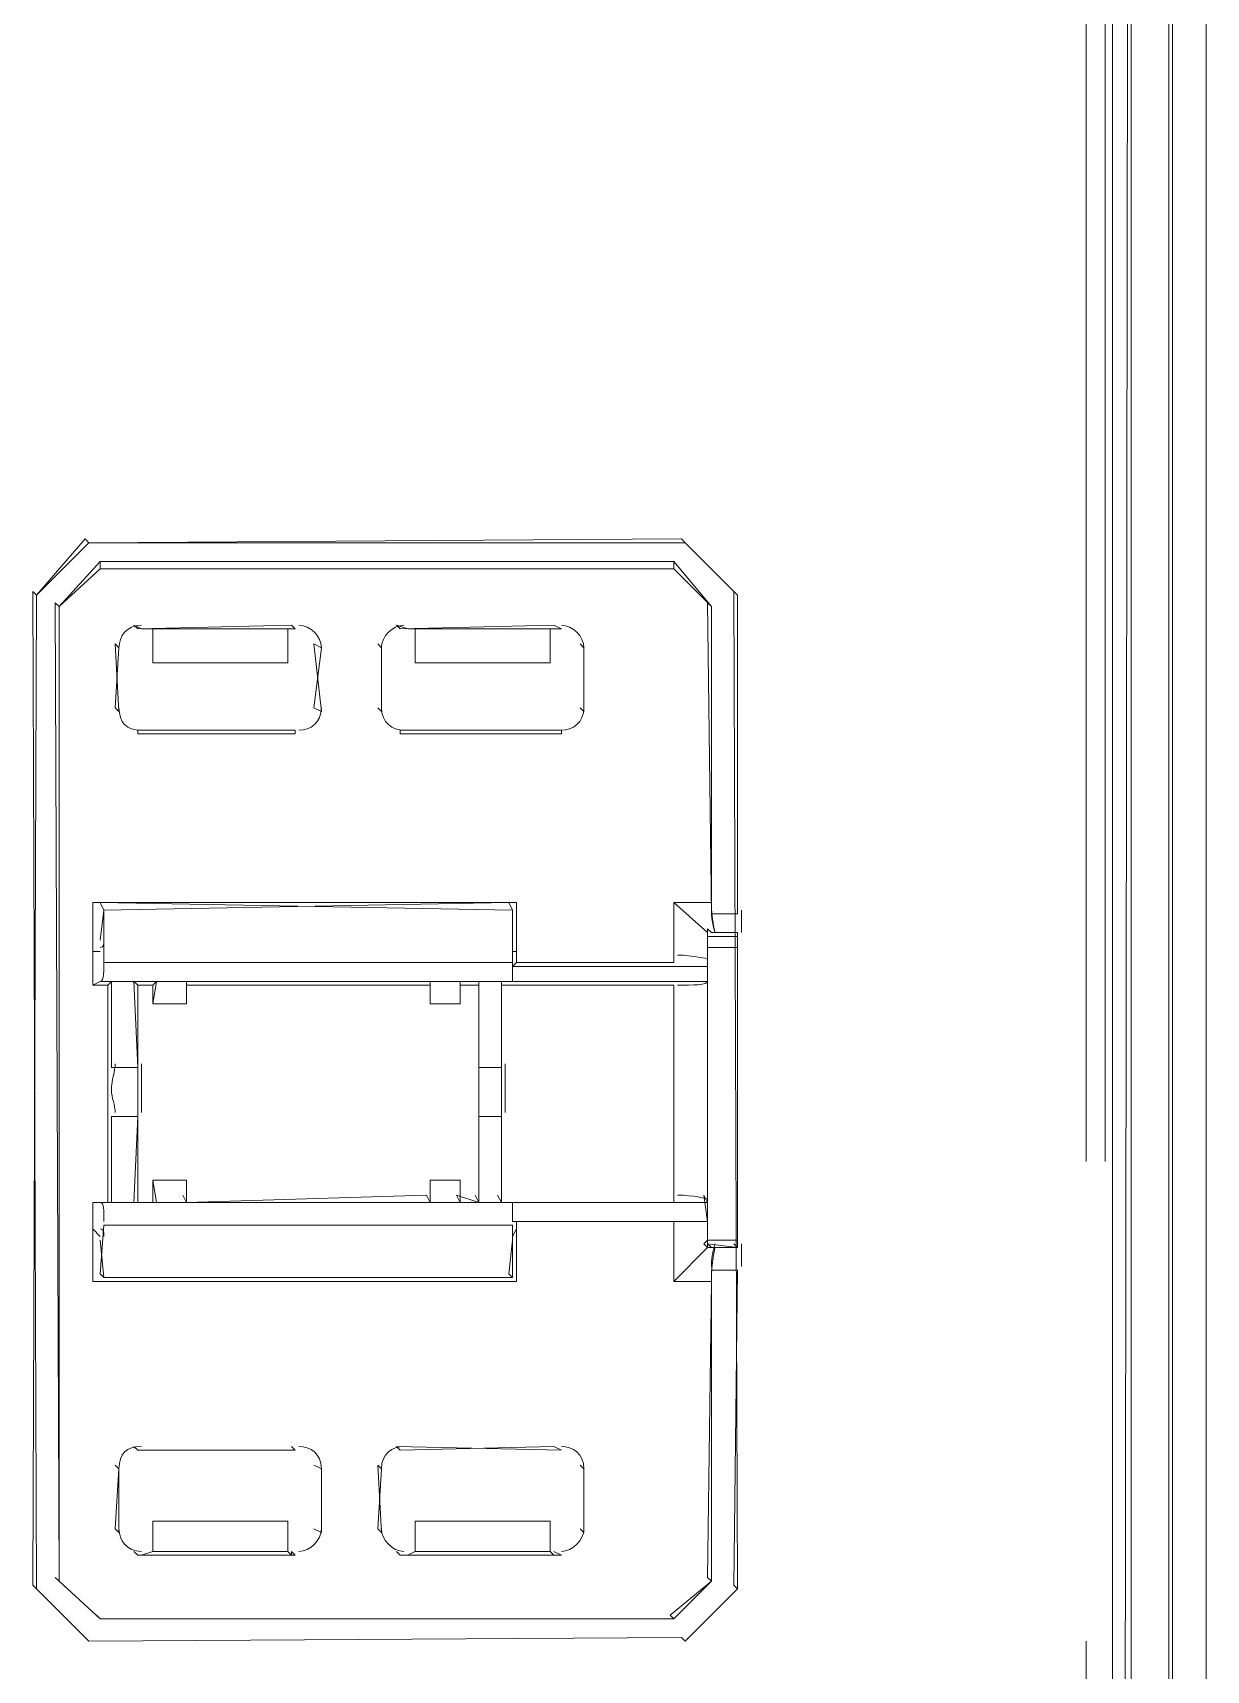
# Model space of a CAD drawing. Header units: metres. Extents: x 2999 to 3164, y 1641 to 1678.
# Drawn here: x 3011.305 to 3011.791, y 1653.195 to 1653.873 of the extents above; entities that cross this region are included whole.
import ezdxf

# ---------------------------------------------------------------- set-up
doc = ezdxf.new("R2010")
doc.units = ezdxf.units.M

msp = doc.modelspace()

# ---------------------------------------------------------------- linework, layer by layer
at = {"color": 7, "linetype": 'Continuous', "lineweight": 20, "true_color": 0x000007}
for points in [[(3011.79112, 1655.2093), (3011.79112, 1652.67807), (3011.79112, 1652.67807)], [(3011.79112, 1655.2093), (3011.79112, 1652.67807), (3011.79112, 1652.67807)], [(3011.75232, 1654.99513), (3011.74922, 1654.99823), (3011.75232, 1655.1317), (3011.74922, 1655.12704), (3011.74922, 1653.40594)], [(3011.74146, 1653.40594), (3011.74146, 1655.12704), (3011.74146, 1655.12704)], [(3011.7756, 1655.11773), (3011.7756, 1652.69204), (3011.7756, 1652.69204)], [(3011.77715, 1655.10997), (3011.77715, 1652.69049), (3011.77715, 1652.69049)], [(3011.76008, 1652.75412), (3011.76008, 1654.99978), (3011.75232, 1654.99513), (3011.75232, 1652.75412)], [(3011.76008, 1652.75412), (3011.75698, 1652.75722), (3011.76008, 1654.99978), (3011.75698, 1655.00289)], [(3011.74146, 1652.7774), (3011.74146, 1653.20729), (3011.74146, 1653.20729)]]:
    msp.add_lwpolyline(points, dxfattribs=at)
at = {"color": 7, "linetype": 'Continuous', "lineweight": 13, "true_color": 0x000007}
for points in [[(3011.30691, 1653.22901), (3011.30536, 1653.23057), (3011.30691, 1653.64028), (3011.32864, 1653.66201), (3011.32709, 1653.66356), (3011.30691, 1653.64028), (3011.30536, 1653.64183)], [(3011.32864, 1653.66201), (3011.5754, 1653.66201), (3011.57385, 1653.66356)], [(3011.5754, 1653.66201), (3011.59713, 1653.64028)], [(3011.57075, 1653.65114), (3011.57075, 1653.65425), (3011.58627, 1653.63562)], [(3011.31623, 1653.23212), (3011.31623, 1653.63562), (3011.31467, 1653.63718)], [(3011.414, 1653.62631), (3011.41245, 1653.62786), (3011.34882, 1653.62631), (3011.34727, 1653.62786), (3011.35037, 1653.62631), (3011.35503, 1653.62631), (3011.4109, 1653.62631), (3011.41245, 1653.62631)], [(3011.52419, 1653.62631), (3011.52108, 1653.62786), (3011.45745, 1653.62631), (3011.4559, 1653.62786), (3011.46056, 1653.62631), (3011.46366, 1653.62631), (3011.51953, 1653.62631), (3011.52108, 1653.62631)], [(3011.34106, 1653.59217), (3011.33951, 1653.59372), (3011.34106, 1653.61855), (3011.33951, 1653.6201)], [(3011.42486, 1653.59217), (3011.42176, 1653.59372), (3011.42486, 1653.61855), (3011.42176, 1653.6201)], [(3011.33485, 1653.50992), (3011.3333, 1653.51302), (3011.50401, 1653.50992), (3011.50401, 1653.48819), (3011.33485, 1653.48819)], [(3011.48228, 1653.47112), (3011.48228, 1653.48043), (3011.48228, 1653.47888)], [(3011.50401, 1653.35782), (3011.33485, 1653.35782)], [(3011.52419, 1653.28644), (3011.52108, 1653.28799), (3011.45745, 1653.28644), (3011.4559, 1653.28799)], [(3011.34106, 1653.25229), (3011.33951, 1653.25384), (3011.34106, 1653.27868)], [(3011.44969, 1653.25229), (3011.44814, 1653.25384), (3011.44969, 1653.27868), (3011.44814, 1653.28023)], [(3011.5335, 1653.27868), (3011.5335, 1653.25229)], [(3011.58627, 1653.23212), (3011.57075, 1653.2166), (3011.56919, 1653.21815)], [(3011.32864, 1653.20729), (3011.30691, 1653.22901)], [(3011.3333, 1653.2166), (3011.57075, 1653.2166)]]:
    msp.add_lwpolyline(points, close=True, dxfattribs=at)
for points in [[(3011.3333, 1653.65114), (3011.31623, 1653.63562), (3011.3333, 1653.65425)], [(3011.57075, 1653.65114), (3011.3333, 1653.65114), (3011.3333, 1653.65425), (3011.57075, 1653.65425)], [(3011.58627, 1653.51302), (3011.58627, 1653.63562), (3011.58471, 1653.63718), (3011.58627, 1653.50836)], [(3011.59713, 1653.50836), (3011.59713, 1653.64028), (3011.59558, 1653.64183), (3011.59713, 1653.22901), (3011.59558, 1653.23057), (3011.59713, 1653.36093)], [(3011.4109, 1653.62631), (3011.4109, 1653.61234), (3011.35503, 1653.61234), (3011.35503, 1653.62631)], [(3011.51953, 1653.62631), (3011.51953, 1653.61234), (3011.46366, 1653.61234), (3011.46366, 1653.62631)], [(3011.44969, 1653.59217), (3011.44969, 1653.61855), (3011.44814, 1653.6201)], [(3011.44969, 1653.61855), (3011.44969, 1653.59217), (3011.44969, 1653.59217)], [(3011.5335, 1653.61855), (3011.53195, 1653.6201), (3011.53195, 1653.6201)], [(3011.5335, 1653.61855), (3011.5335, 1653.59217), (3011.53195, 1653.59372)], [(3011.5335, 1653.59217), (3011.5335, 1653.61855), (3011.5335, 1653.61855)], [(3011.44969, 1653.59217), (3011.44814, 1653.59372), (3011.44814, 1653.59372)], [(3011.34882, 1653.58441), (3011.34882, 1653.58286), (3011.34882, 1653.58286)], [(3011.34882, 1653.58286), (3011.414, 1653.58286), (3011.414, 1653.58441), (3011.34882, 1653.58441)], [(3011.45745, 1653.58441), (3011.45745, 1653.58286), (3011.45745, 1653.58286)], [(3011.52419, 1653.58286), (3011.52419, 1653.58441), (3011.45745, 1653.58441)], [(3011.45745, 1653.58286), (3011.52419, 1653.58286), (3011.52419, 1653.58286)], [(3011.33019, 1653.49284), (3011.33019, 1653.51302), (3011.50556, 1653.51302)], [(3011.33485, 1653.50992), (3011.3333, 1653.4975), (3011.3333, 1653.4975)], [(3011.50401, 1653.50992), (3011.50246, 1653.51302), (3011.33485, 1653.50992)], [(3011.50401, 1653.4975), (3011.50401, 1653.50992), (3011.50401, 1653.50992)], [(3011.50556, 1653.51302), (3011.50556, 1653.49284), (3011.50556, 1653.49284)], [(3011.57075, 1653.48819), (3011.57075, 1653.51302), (3011.58471, 1653.5006)], [(3011.57075, 1653.51302), (3011.58627, 1653.51302), (3011.58627, 1653.51302)], [(3011.58627, 1653.50836), (3011.59713, 1653.50836), (3011.59713, 1653.50836)], [(3011.58471, 1653.49905), (3011.59713, 1653.49905), (3011.59713, 1653.4944), (3011.58471, 1653.4944), (3011.58471, 1653.49905), (3011.58471, 1653.5006), (3011.58471, 1653.48819), (3011.58471, 1653.48664), (3011.58471, 1653.48043), (3011.58471, 1653.47888), (3011.58471, 1653.38886), (3011.58316, 1653.39197), (3011.58471, 1653.3811), (3011.58471, 1653.37024), (3011.58316, 1653.37179), (3011.58471, 1653.37334), (3011.58471, 1653.4944)], [(3011.59713, 1653.5006), (3011.58627, 1653.5006), (3011.58471, 1653.50216), (3011.58471, 1653.5006)], [(3011.59713, 1653.5006), (3011.59713, 1653.49905), (3011.59713, 1653.49905)], [(3011.58471, 1653.37334), (3011.59713, 1653.37334), (3011.59713, 1653.4944)], [(3011.3333, 1653.49284), (3011.33019, 1653.49284), (3011.33019, 1653.47888), (3011.3333, 1653.48043)], [(3011.50401, 1653.49284), (3011.50556, 1653.49284), (3011.50556, 1653.48819), (3011.50401, 1653.48664)], [(3011.57075, 1653.48819), (3011.50556, 1653.48819), (3011.50556, 1653.48819)], [(3011.33795, 1653.48043), (3011.3364, 1653.47888), (3011.33019, 1653.47888)], [(3011.3333, 1653.48043), (3011.33795, 1653.48043), (3011.34727, 1653.48043), (3011.35658, 1653.48043), (3011.36899, 1653.48043), (3011.46987, 1653.48043), (3011.48228, 1653.48043), (3011.49004, 1653.48043), (3011.49936, 1653.48043), (3011.50401, 1653.48043)], [(3011.33795, 1653.48043), (3011.33795, 1653.44473), (3011.33795, 1653.44473)], [(3011.34727, 1653.48043), (3011.34882, 1653.44473), (3011.33795, 1653.44473)], [(3011.35658, 1653.48043), (3011.35503, 1653.47888), (3011.34882, 1653.47888), (3011.34727, 1653.48043)], [(3011.35658, 1653.48043), (3011.35503, 1653.47112), (3011.36899, 1653.47112), (3011.36899, 1653.48043)], [(3011.36899, 1653.48043), (3011.36899, 1653.47888), (3011.46987, 1653.47888), (3011.46987, 1653.48043)], [(3011.46987, 1653.48043), (3011.46987, 1653.47112), (3011.48228, 1653.47112)], [(3011.49004, 1653.48043), (3011.49004, 1653.47888), (3011.48228, 1653.47888)], [(3011.49004, 1653.48043), (3011.49004, 1653.44473), (3011.49936, 1653.44473), (3011.49936, 1653.48043)], [(3011.57075, 1653.47888), (3011.49936, 1653.47888), (3011.49936, 1653.48043)], [(3011.50401, 1653.48664), (3011.50401, 1653.48043), (3011.50401, 1653.48043)], [(3011.50401, 1653.48664), (3011.58471, 1653.48664), (3011.58471, 1653.48664)], [(3011.50401, 1653.48043), (3011.58471, 1653.48043), (3011.58471, 1653.48043)], [(3011.3364, 1653.47888), (3011.3364, 1653.38886), (3011.33795, 1653.38886), (3011.33795, 1653.42456)], [(3011.34882, 1653.38886), (3011.34882, 1653.47888), (3011.34882, 1653.47888)], [(3011.35503, 1653.47112), (3011.35503, 1653.47888), (3011.35503, 1653.47888)], [(3011.36899, 1653.47888), (3011.36899, 1653.47112), (3011.36899, 1653.47112)], [(3011.46987, 1653.47112), (3011.46987, 1653.47888), (3011.46987, 1653.47888)], [(3011.49004, 1653.38886), (3011.49004, 1653.47888), (3011.49004, 1653.47888)], [(3011.49936, 1653.47888), (3011.49936, 1653.38886), (3011.49936, 1653.38886)], [(3011.57075, 1653.38886), (3011.57075, 1653.47888), (3011.57075, 1653.47888)], [(3011.33795, 1653.42456), (3011.34882, 1653.42456), (3011.34727, 1653.38886)], [(3011.49936, 1653.38886), (3011.49936, 1653.42456), (3011.49004, 1653.42456), (3011.49004, 1653.38886)], [(3011.35658, 1653.38886), (3011.35503, 1653.39818), (3011.36899, 1653.39818), (3011.36899, 1653.38886)], [(3011.35503, 1653.38886), (3011.35503, 1653.39818), (3011.35503, 1653.39818)], [(3011.46987, 1653.39818), (3011.46987, 1653.38886), (3011.46832, 1653.39197), (3011.36899, 1653.38886)], [(3011.36899, 1653.39818), (3011.36899, 1653.38886), (3011.36899, 1653.38886)], [(3011.46987, 1653.38886), (3011.46987, 1653.39818), (3011.48228, 1653.39818), (3011.48228, 1653.38886), (3011.48228, 1653.39818)], [(3011.33019, 1653.378), (3011.33019, 1653.38886), (3011.3333, 1653.38886)], [(3011.33019, 1653.38886), (3011.3364, 1653.38886), (3011.3364, 1653.38886)], [(3011.36899, 1653.38886), (3011.35658, 1653.38886), (3011.34727, 1653.38886), (3011.33795, 1653.38886), (3011.3333, 1653.38886)], [(3011.34727, 1653.38886), (3011.34882, 1653.38886), (3011.35503, 1653.38886), (3011.35658, 1653.38886)], [(3011.36899, 1653.38886), (3011.36744, 1653.39197), (3011.36744, 1653.39197)], [(3011.36899, 1653.38886), (3011.46987, 1653.38886), (3011.48228, 1653.38886), (3011.49004, 1653.38886), (3011.49936, 1653.38886), (3011.50401, 1653.38886)], [(3011.48228, 1653.38886), (3011.48073, 1653.39197), (3011.49004, 1653.38886), (3011.48849, 1653.39197)], [(3011.57075, 1653.38886), (3011.49936, 1653.38886), (3011.4978, 1653.39197)], [(3011.50401, 1653.38886), (3011.50401, 1653.3811), (3011.50401, 1653.3811)], [(3011.50401, 1653.38886), (3011.58471, 1653.38886), (3011.58471, 1653.38886)], [(3011.3333, 1653.37334), (3011.33485, 1653.35782), (3011.3333, 1653.35938), (3011.33485, 1653.37955)], [(3011.33485, 1653.37955), (3011.50401, 1653.37955), (3011.50401, 1653.37955)], [(3011.50401, 1653.37955), (3011.50401, 1653.35782), (3011.50246, 1653.35938), (3011.50401, 1653.37334)], [(3011.50401, 1653.3749), (3011.50556, 1653.378), (3011.50556, 1653.3811)], [(3011.50401, 1653.3811), (3011.58471, 1653.3811), (3011.58471, 1653.3811)], [(3011.57075, 1653.35627), (3011.57075, 1653.3811), (3011.57075, 1653.3811)], [(3011.33019, 1653.378), (3011.3333, 1653.3749), (3011.3333, 1653.3749)], [(3011.50556, 1653.35627), (3011.33019, 1653.35627), (3011.33019, 1653.378)], [(3011.50556, 1653.378), (3011.50556, 1653.35627), (3011.50556, 1653.35627)], [(3011.59713, 1653.37334), (3011.59713, 1653.37024), (3011.58471, 1653.37024)], [(3011.58471, 1653.37024), (3011.58627, 1653.37024), (3011.58471, 1653.37179), (3011.59713, 1653.37024)], [(3011.59713, 1653.37024), (3011.59558, 1653.37179), (3011.59558, 1653.37179)], [(3011.58627, 1653.35627), (3011.57075, 1653.35627), (3011.58471, 1653.37024)], [(3011.58627, 1653.36093), (3011.58627, 1653.23212), (3011.58471, 1653.23367), (3011.58627, 1653.35627)], [(3011.59713, 1653.36093), (3011.58627, 1653.36093), (3011.58627, 1653.36093)], [(3011.34882, 1653.28644), (3011.34727, 1653.28799), (3011.34727, 1653.28799)], [(3011.34882, 1653.28644), (3011.414, 1653.28644), (3011.41245, 1653.28799)], [(3011.414, 1653.28644), (3011.34882, 1653.28644), (3011.34882, 1653.28644)], [(3011.34106, 1653.27868), (3011.33951, 1653.28023), (3011.33951, 1653.28023)], [(3011.42486, 1653.27868), (3011.42176, 1653.28023), (3011.42176, 1653.28023)], [(3011.42486, 1653.25229), (3011.42486, 1653.27868), (3011.42486, 1653.27868)], [(3011.42486, 1653.27868), (3011.42486, 1653.25229), (3011.42486, 1653.25229)], [(3011.5335, 1653.27868), (3011.53195, 1653.28023), (3011.53195, 1653.28023)], [(3011.35503, 1653.24453), (3011.35503, 1653.25695), (3011.4109, 1653.25695), (3011.4109, 1653.24453)], [(3011.46366, 1653.24453), (3011.46366, 1653.25695), (3011.51953, 1653.25695), (3011.51953, 1653.24453)], [(3011.42486, 1653.25229), (3011.42176, 1653.25384), (3011.42176, 1653.25384)], [(3011.5335, 1653.25229), (3011.53195, 1653.25384), (3011.53195, 1653.25384)], [(3011.414, 1653.24298), (3011.41245, 1653.24453), (3011.41245, 1653.24298), (3011.4109, 1653.24453), (3011.35503, 1653.24453), (3011.35037, 1653.24298), (3011.34882, 1653.24298), (3011.34727, 1653.24453)], [(3011.34882, 1653.24298), (3011.414, 1653.24298), (3011.414, 1653.24298)], [(3011.45745, 1653.24298), (3011.4559, 1653.24453), (3011.4559, 1653.24453)], [(3011.52419, 1653.24298), (3011.52108, 1653.24298), (3011.51953, 1653.24453), (3011.46366, 1653.24453), (3011.46056, 1653.24298), (3011.45745, 1653.24298)], [(3011.45745, 1653.24298), (3011.52419, 1653.24298), (3011.52419, 1653.24298)], [(3011.52419, 1653.24298), (3011.52108, 1653.24453), (3011.52108, 1653.24453)], [(3011.3333, 1653.2166), (3011.31623, 1653.23212), (3011.31467, 1653.23367), (3011.3333, 1653.2166), (3011.33175, 1653.21815)], [(3011.5754, 1653.20729), (3011.59713, 1653.22901), (3011.5754, 1653.20729), (3011.57385, 1653.20884), (3011.32864, 1653.20729), (3011.32709, 1653.20884)]]:
    msp.add_lwpolyline(points, dxfattribs=at)
for points in [[(3011.35037, 1653.62786), (3011.34416, 1653.62786), (3011.34106, 1653.62321), (3011.34106, 1653.61855)], [(3011.35037, 1653.62786), (3011.34416, 1653.62786), (3011.34106, 1653.62321), (3011.34106, 1653.61855)], [(3011.42486, 1653.61855), (3011.42486, 1653.62321), (3011.42021, 1653.62786), (3011.41555, 1653.62786)], [(3011.42486, 1653.61855), (3011.42486, 1653.62321), (3011.42021, 1653.62786), (3011.41555, 1653.62786)], [(3011.45901, 1653.62786), (3011.45435, 1653.62786), (3011.44969, 1653.62321), (3011.44969, 1653.61855)], [(3011.45901, 1653.62786), (3011.45435, 1653.62786), (3011.44969, 1653.62321), (3011.44969, 1653.61855)], [(3011.5335, 1653.61855), (3011.5335, 1653.62321), (3011.52884, 1653.62786), (3011.52419, 1653.62786)], [(3011.5335, 1653.61855), (3011.5335, 1653.62321), (3011.52884, 1653.62786), (3011.52419, 1653.62786)], [(3011.34106, 1653.59372), (3011.34106, 1653.58751), (3011.34416, 1653.58441), (3011.35037, 1653.58441)], [(3011.34106, 1653.59372), (3011.34106, 1653.58751), (3011.34416, 1653.58441), (3011.35037, 1653.58441)], [(3011.41555, 1653.58441), (3011.42021, 1653.58441), (3011.42486, 1653.58751), (3011.42486, 1653.59372)], [(3011.41555, 1653.58441), (3011.42021, 1653.58441), (3011.42486, 1653.58751), (3011.42486, 1653.59372)], [(3011.44969, 1653.59372), (3011.44969, 1653.58751), (3011.45435, 1653.58441), (3011.45901, 1653.58441)], [(3011.44969, 1653.59372), (3011.44969, 1653.58751), (3011.45435, 1653.58441), (3011.45901, 1653.58441)], [(3011.52419, 1653.58441), (3011.52884, 1653.58441), (3011.5335, 1653.58751), (3011.5335, 1653.59372)], [(3011.52419, 1653.58441), (3011.52884, 1653.58441), (3011.5335, 1653.58751), (3011.5335, 1653.59372)], [(3011.58627, 1653.51302), (3011.58627, 1653.50681), (3011.58782, 1653.5006), (3011.58782, 1653.5006)], [(3011.58627, 1653.50992), (3011.58627, 1653.50526), (3011.58782, 1653.5006), (3011.58782, 1653.5006)], [(3011.59868, 1653.5006), (3011.59868, 1653.5006), (3011.59868, 1653.50526), (3011.59868, 1653.50992)], [(3011.3333, 1653.4944), (3011.33485, 1653.4944), (3011.33485, 1653.49595), (3011.33485, 1653.4975)], [(3011.50401, 1653.4975), (3011.50401, 1653.49595), (3011.50401, 1653.4944), (3011.50401, 1653.4944)], [(3011.3333, 1653.48043), (3011.33485, 1653.48043), (3011.33485, 1653.48508), (3011.33485, 1653.48974)], [(3011.50401, 1653.48974), (3011.50401, 1653.48508), (3011.50401, 1653.48043), (3011.50401, 1653.48043)], [(3011.58471, 1653.48974), (3011.58471, 1653.48974), (3011.57851, 1653.49129), (3011.5723, 1653.49129)], [(3011.5723, 1653.47888), (3011.57851, 1653.47888), (3011.58471, 1653.47888), (3011.58471, 1653.48043)], [(3011.33485, 1653.3811), (3011.33485, 1653.38576), (3011.33485, 1653.38886), (3011.3333, 1653.38886)], [(3011.50401, 1653.38886), (3011.50401, 1653.38886), (3011.50401, 1653.38576), (3011.50401, 1653.3811)], [(3011.58471, 1653.39042), (3011.58471, 1653.39042), (3011.57851, 1653.39197), (3011.5723, 1653.39197)], [(3011.33485, 1653.3749), (3011.33485, 1653.37645), (3011.33485, 1653.378), (3011.3333, 1653.378)], [(3011.50401, 1653.378), (3011.50401, 1653.378), (3011.50401, 1653.37645), (3011.50401, 1653.3749)], [(3011.58782, 1653.37179), (3011.58782, 1653.37179), (3011.58627, 1653.36714), (3011.58627, 1653.36248)], [(3011.59868, 1653.36248), (3011.59868, 1653.36714), (3011.59868, 1653.37179), (3011.59868, 1653.37179)], [(3011.58782, 1653.37024), (3011.58782, 1653.37024), (3011.58627, 1653.36403), (3011.58627, 1653.35627)], [(3011.35037, 1653.28799), (3011.34416, 1653.28799), (3011.34106, 1653.28488), (3011.34106, 1653.27868)], [(3011.35037, 1653.28799), (3011.34416, 1653.28799), (3011.34106, 1653.28488), (3011.34106, 1653.27868)], [(3011.42486, 1653.27868), (3011.42486, 1653.28488), (3011.42021, 1653.28799), (3011.41555, 1653.28799)], [(3011.42486, 1653.27868), (3011.42486, 1653.28488), (3011.42021, 1653.28799), (3011.41555, 1653.28799)], [(3011.45901, 1653.28799), (3011.45435, 1653.28799), (3011.44969, 1653.28488), (3011.44969, 1653.27868)], [(3011.45901, 1653.28799), (3011.45435, 1653.28799), (3011.44969, 1653.28488), (3011.44969, 1653.27868)], [(3011.5335, 1653.27868), (3011.5335, 1653.28488), (3011.52884, 1653.28799), (3011.52419, 1653.28799)], [(3011.5335, 1653.27868), (3011.5335, 1653.28488), (3011.52884, 1653.28799), (3011.52419, 1653.28799)], [(3011.34106, 1653.25384), (3011.34106, 1653.24919), (3011.34416, 1653.24453), (3011.35037, 1653.24453)], [(3011.34106, 1653.25384), (3011.34106, 1653.24919), (3011.34416, 1653.24453), (3011.35037, 1653.24453)], [(3011.41555, 1653.24453), (3011.42021, 1653.24453), (3011.42486, 1653.24919), (3011.42486, 1653.25384)], [(3011.41555, 1653.24453), (3011.42021, 1653.24453), (3011.42486, 1653.24919), (3011.42486, 1653.25384)], [(3011.44969, 1653.25384), (3011.44969, 1653.24919), (3011.45435, 1653.24453), (3011.45901, 1653.24453)], [(3011.44969, 1653.25384), (3011.44969, 1653.24919), (3011.45435, 1653.24453), (3011.45901, 1653.24453)], [(3011.52419, 1653.24453), (3011.52884, 1653.24453), (3011.5335, 1653.24919), (3011.5335, 1653.25384)], [(3011.52419, 1653.24453), (3011.52884, 1653.24453), (3011.5335, 1653.24919), (3011.5335, 1653.25384)]]:
    msp.add_open_spline(points, degree=3, dxfattribs=at)
for points in [[(3011.33951, 1653.44629), (3011.33951, 1653.44318), (3011.33795, 1653.44008), (3011.33795, 1653.43542), (3011.33795, 1653.43542), (3011.33795, 1653.43232), (3011.33951, 1653.42921), (3011.33951, 1653.42611)], [(3011.35037, 1653.42611), (3011.35037, 1653.42921), (3011.35037, 1653.43232), (3011.35037, 1653.43542), (3011.35037, 1653.43542), (3011.35037, 1653.44008), (3011.35037, 1653.44318), (3011.35037, 1653.44629)], [(3011.49004, 1653.44629), (3011.49004, 1653.44318), (3011.49004, 1653.44008), (3011.49004, 1653.43542), (3011.49004, 1653.43542), (3011.49004, 1653.43232), (3011.49004, 1653.42921), (3011.49004, 1653.42611)], [(3011.50091, 1653.42611), (3011.50091, 1653.42921), (3011.50091, 1653.43232), (3011.50091, 1653.43542), (3011.50091, 1653.43542), (3011.50091, 1653.44008), (3011.50091, 1653.44318), (3011.50091, 1653.44629)]]:
    msp.add_open_spline(points, degree=3, knots=[0, 0, 0, 0, 0.125, 0.125, 0.125, 0.125001, 1, 1, 1, 1], dxfattribs=at)

doc.saveas('drawing.dxf')
